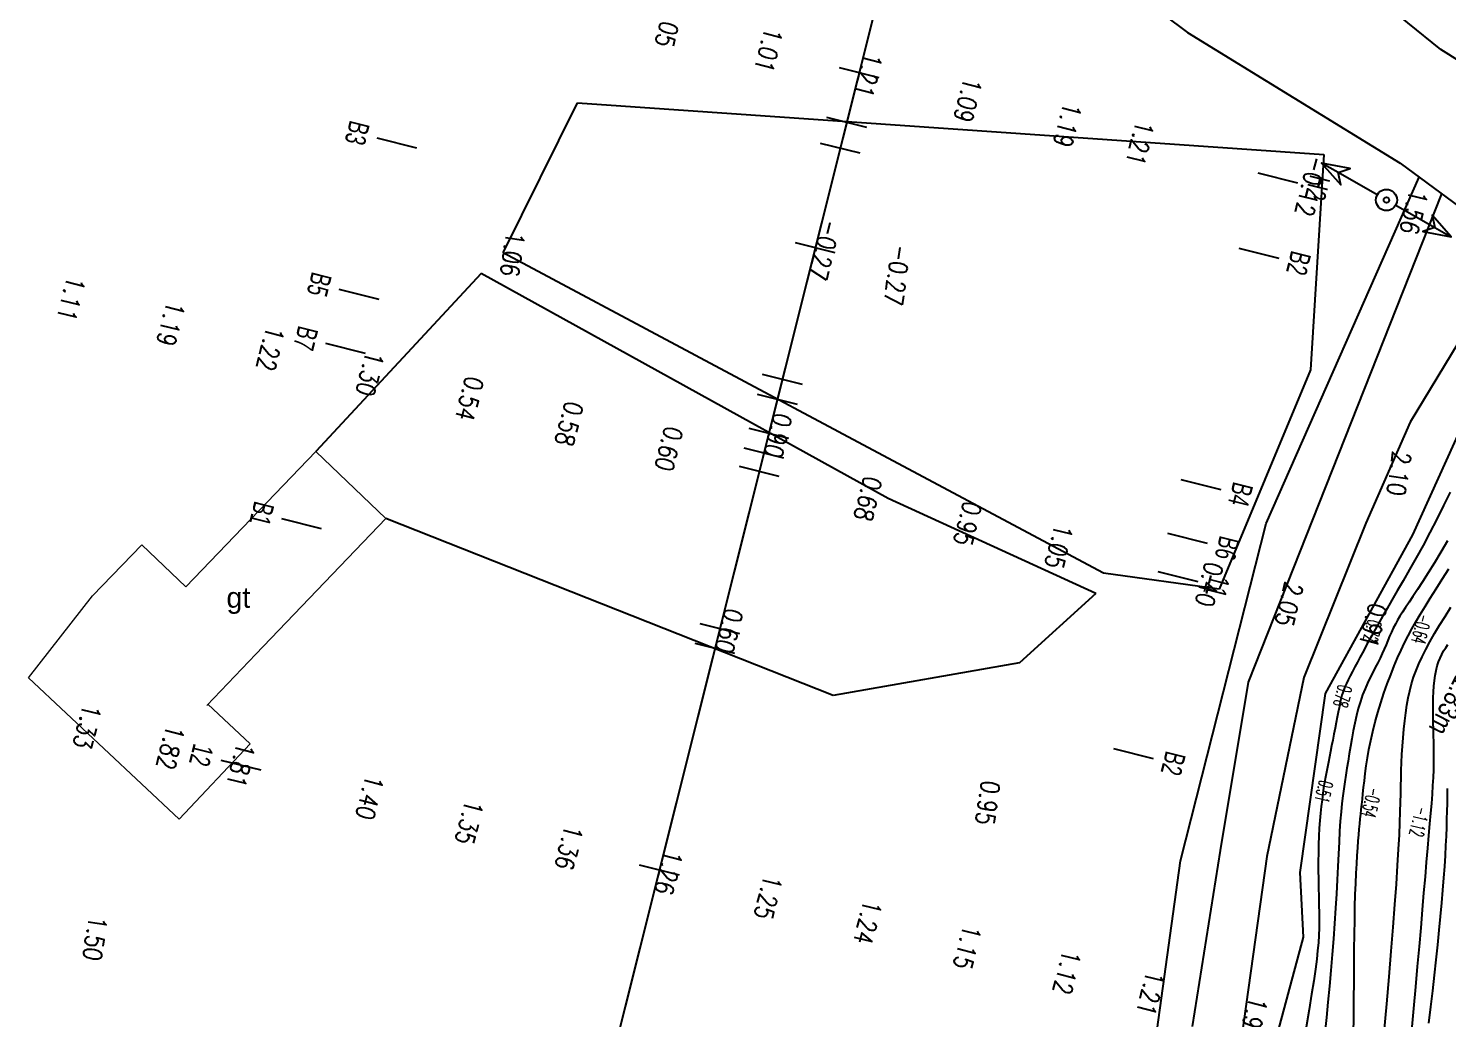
# Model space of a CAD drawing. Header units: metres. Extents: x 583412 to 583840, y 1186334 to 1187497.
# Drawn here: x 583605.2 to 583674.3, y 1186946.6 to 1186994.8 of the extents above; entities that cross this region are included whole.
import ezdxf
from ezdxf.enums import TextEntityAlignment as Align

# ---------------------------------------------------------------- set-up
doc = ezdxf.new("R2010")
doc.units = ezdxf.units.M
doc.header["$MEASUREMENT"] = 0
doc.linetypes.add('DASHDOT2', pattern=[0.5, 0.25, -0.125, 0, -0.125])
for name, color, linetype in [('$For$Printing$', 7, 'Continuous'), ('1111DONG MUC', 2, 'Continuous'), ('CaoDoTN', 2, 'Continuous'), ('DienHaThe-KHKS', 7, 'Continuous'), ('Docao', 22, 'Continuous'), ('ENTCOC', 6, 'Continuous'), ('KS.leduongdat', 36, 'Continuous'), ('KS.leduongnhua', 4, 'Continuous'), ('ks.text ks', 7, 'Continuous'), ('KS_muong ao', 4, 'TALUYPHAI-KHKS'), ('TENCOCTUYEN', 1, 'Continuous'), ('TEXT NHA', 5, 'Continuous'), ('TimtuyenKS', 7, 'Continuous'), ('TimtuyenTK', 7, 'Continuous')]:
    doc.layers.add(name, color=color, linetype=linetype)
doc.layers.add('1.KS.NHA', color=225, linetype='Continuous', lineweight=13)
doc.styles.add('ChuSo', font='vnsimple.shx')
doc.styles.add('KT3', font='VHARIALN.TTF', dxfattribs={"width": 0.8, "height": 1.5})
doc.styles.get("Standard").update_dxf_attribs({"font": 'arial.ttf'})
doc.styles.add('TENSONG', font='VAPTIMI.TTF')
doc.linetypes.add('TALUYPHAI-KHKS', pattern='A,5,[130,ltypeshp,S=5,R=0,X=0,Y=-5],10,[130,ltypeshp,S=5,R=0,X=0,Y=-5],10,[130,ltypeshp,S=10,R=0,X=0,Y=-10],5', length=30)
doc.linetypes.add('TALUYTRAI-KHKS', pattern='A,5,[130,ltypeshp,S=5,R=0,X=0,Y=5],10,[130,ltypeshp,S=5,R=0,X=0,Y=5],10,[130,ltypeshp,S=10,R=0,X=0,Y=10],5', length=30)

# ---------------------------------------------------------------- blocks, each defined once
blk = doc.blocks.new('DienHaThe-KHKS')
at = {"layer": 'DienHaThe-KHKS', "color": 6}
blk.add_lwpolyline([(0.0012, 0.51624), (0.0012, 2.70968), (0.4608, 2.30472), (0.00192, 3.63336), (-0.45808, 2.30512), (0.00152, 2.70976), (0.00192, 3.63336)], dxfattribs=at)
for radius in [0.51624, 0.13184]:
    blk.add_circle((0, 0), radius, dxfattribs=at)

msp = doc.modelspace()

# ---------------------------------------------------------------- linework, layer by layer
at = {"layer": '$For$Printing$', "color": 252}
for p, q in [((583674.392, 1186972.222), (583674.071, 1186971.559)), ((583674.071, 1186971.559), (583673.741, 1186970.899)), ((583673.741, 1186970.899), (583673.405, 1186970.252)), ((583673.405, 1186970.252), (583673.068, 1186969.623)), ((583673.068, 1186969.623), (583672.736, 1186969.019)), ((583672.736, 1186969.019), (583672.412, 1186968.444)), ((583674.003, 1186967.987), (583674.321, 1186968.491)), ((583672.103, 1186967.904), (583671.814, 1186967.405)), ((583672.412, 1186968.444), (583672.103, 1186967.904)), ((583673.701, 1186967.508), (583674.003, 1186967.987)), ((583671.814, 1186967.405), (583671.549, 1186966.952)), ((583673.42, 1186967.06), (583673.701, 1186967.508)), ((583671.314, 1186966.551), (583671.113, 1186966.204)), ((583671.549, 1186966.952), (583671.314, 1186966.551)), ((583672.933, 1186966.269), (583673.164, 1186966.649)), ((583673.164, 1186966.649), (583673.42, 1186967.06)), ((583670.941, 1186965.905), (583670.794, 1186965.644)), ((583671.113, 1186966.204), (583670.941, 1186965.905)), ((583672.525, 1186965.568), (583672.721, 1186965.912)), ((583672.721, 1186965.912), (583672.933, 1186966.269)), ((583670.443, 1186965.008), (583670.338, 1186964.813)), ((583670.55, 1186965.205), (583670.443, 1186965.008)), ((583670.665, 1186965.414), (583670.55, 1186965.205)), ((583670.794, 1186965.644), (583670.665, 1186965.414)), ((583672.167, 1186964.887), (583672.341, 1186965.229)), ((583672.341, 1186965.229), (583672.525, 1186965.568)), ((583670.116, 1186964.399), (583669.996, 1186964.175)), ((583670.231, 1186964.613), (583670.116, 1186964.399)), ((583670.338, 1186964.813), (583670.231, 1186964.613)), ((583671.83, 1186964.158), (583671.998, 1186964.533)), ((583671.998, 1186964.533), (583672.167, 1186964.887)), ((583673.897, 1186964.144), (583673.98, 1186964.32)), ((583673.98, 1186964.32), (583674.071, 1186964.486)), ((583674.071, 1186964.486), (583674.17, 1186964.645)), ((583674.17, 1186964.645), (583674.275, 1186964.8)), ((583669.753, 1186963.717), (583669.636, 1186963.493)), ((583669.874, 1186963.946), (583669.753, 1186963.717)), ((583669.996, 1186964.175), (583669.874, 1186963.946)), ((583671.492, 1186963.331), (583671.661, 1186963.757)), ((583671.661, 1186963.757), (583671.83, 1186964.158)), ((583673.703, 1186963.536), (583673.758, 1186963.755)), ((583673.758, 1186963.755), (583673.823, 1186963.957)), ((583673.823, 1186963.957), (583673.897, 1186964.144)), ((583669.425, 1186963.078), (583669.338, 1186962.898)), ((583669.526, 1186963.278), (583669.425, 1186963.078)), ((583669.636, 1186963.493), (583669.526, 1186963.278)), ((583671.326, 1186962.887), (583671.492, 1186963.331)), ((583673.595, 1186962.774), (583673.622, 1186963.044)), ((583673.622, 1186963.044), (583673.657, 1186963.298)), ((583673.657, 1186963.298), (583673.703, 1186963.536)), ((583669.117, 1186962.342), (583669.082, 1186962.212)), ((583669.158, 1186962.469), (583669.117, 1186962.342)), ((583669.206, 1186962.599), (583669.158, 1186962.469)), ((583669.265, 1186962.74), (583669.206, 1186962.599)), ((583669.338, 1186962.898), (583669.265, 1186962.74)), ((583671.012, 1186961.965), (583671.165, 1186962.43)), ((583671.165, 1186962.43), (583671.326, 1186962.887)), ((583673.563, 1186962.202), (583673.576, 1186962.493)), ((583673.576, 1186962.493), (583673.595, 1186962.774)), ((583668.978, 1186961.724), (583668.936, 1186961.508)), ((583669.015, 1186961.91), (583668.978, 1186961.724)), ((583669.048, 1186962.07), (583669.015, 1186961.91)), ((583669.082, 1186962.212), (583669.048, 1186962.07)), ((583670.868, 1186961.497), (583671.012, 1186961.965)), ((583673.555, 1186961.601), (583673.557, 1186961.904)), ((583673.558, 1186961.296), (583673.555, 1186961.601)), ((583673.557, 1186961.904), (583673.563, 1186962.202)), ((583668.838, 1186961.003), (583668.784, 1186960.725)), ((583668.889, 1186961.266), (583668.838, 1186961.003)), ((583668.936, 1186961.508), (583668.889, 1186961.266)), ((583670.62, 1186960.574), (583670.737, 1186961.031)), ((583670.737, 1186961.031), (583670.868, 1186961.497)), ((583673.564, 1186960.99), (583673.558, 1186961.296)), ((583673.572, 1186960.682), (583673.564, 1186960.99)), ((583668.729, 1186960.439), (583668.672, 1186960.151)), ((583668.784, 1186960.725), (583668.729, 1186960.439)), ((583670.52, 1186960.128), (583670.62, 1186960.574)), ((583673.581, 1186960.371), (583673.572, 1186960.682)), ((583673.589, 1186960.054), (583673.581, 1186960.371)), ((583668.561, 1186959.59), (583668.508, 1186959.328)), ((583668.616, 1186959.866), (583668.561, 1186959.59)), ((583668.672, 1186960.151), (583668.616, 1186959.866)), ((583670.363, 1186959.285), (583670.435, 1186959.698)), ((583670.435, 1186959.698), (583670.52, 1186960.128)), ((583673.595, 1186959.73), (583673.589, 1186960.054)), ((583673.598, 1186959.397), (583673.595, 1186959.73)), ((583668.408, 1186958.833), (583668.36, 1186958.59)), ((583668.457, 1186959.077), (583668.408, 1186958.833)), ((583668.508, 1186959.328), (583668.457, 1186959.077)), ((583670.253, 1186958.517), (583670.303, 1186958.891)), ((583670.303, 1186958.891), (583670.363, 1186959.285)), ((583673.587, 1186958.696), (583673.595, 1186959.053)), ((583673.595, 1186959.053), (583673.598, 1186959.397)), ((583668.271, 1186958.092), (583668.229, 1186957.828)), ((583668.315, 1186958.345), (583668.271, 1186958.092)), ((583668.36, 1186958.59), (583668.315, 1186958.345)), ((583670.175, 1186957.84), (583670.211, 1186958.167)), ((583670.211, 1186958.167), (583670.253, 1186958.517)), ((583673.55, 1186957.932), (583673.572, 1186958.324)), ((583673.572, 1186958.324), (583673.587, 1186958.696)), ((583668.188, 1186957.547), (583668.149, 1186957.246)), ((583668.229, 1186957.828), (583668.188, 1186957.547)), ((583670.114, 1186957.267), (583670.143, 1186957.54)), ((583670.143, 1186957.54), (583670.175, 1186957.84)), ((583673.488, 1186957.069), (583673.522, 1186957.516)), ((583673.522, 1186957.516), (583673.55, 1186957.932)), ((583668.111, 1186956.925), (583668.077, 1186956.586)), ((583668.149, 1186957.246), (583668.111, 1186956.925)), ((583670.036, 1186956.546), (583670.061, 1186956.777)), ((583670.061, 1186956.777), (583670.086, 1186957.015)), ((583670.086, 1186957.015), (583670.114, 1186957.267)), ((583673.448, 1186956.588), (583673.488, 1186957.069)), ((583668.045, 1186956.23), (583668.018, 1186955.859)), ((583668.077, 1186956.586), (583668.045, 1186956.23)), ((583669.964, 1186955.821), (583669.988, 1186956.075)), ((583669.988, 1186956.075), (583670.012, 1186956.314)), ((583670.012, 1186956.314), (583670.036, 1186956.546)), ((583673.353, 1186955.5), (583673.403, 1186956.067)), ((583673.403, 1186956.067), (583673.448, 1186956.588)), ((583667.996, 1186955.473), (583667.98, 1186955.073)), ((583668.018, 1186955.859), (583667.996, 1186955.473)), ((583669.914, 1186955.241), (583669.939, 1186955.545)), ((583669.939, 1186955.545), (583669.964, 1186955.821)), ((583673.299, 1186954.884), (583673.353, 1186955.5)), ((583667.97, 1186954.662), (583667.966, 1186954.241)), ((583667.98, 1186955.073), (583667.97, 1186954.662)), ((583669.861, 1186954.533), (583669.887, 1186954.905)), ((583669.887, 1186954.905), (583669.914, 1186955.241)), ((583673.241, 1186954.214), (583673.299, 1186954.884)), ((583667.966, 1186954.241), (583667.968, 1186953.813)), ((583669.812, 1186953.672), (583669.836, 1186954.123)), ((583669.836, 1186954.123), (583669.861, 1186954.533)), ((583673.18, 1186953.491), (583673.241, 1186954.214)), ((583667.968, 1186953.813), (583667.974, 1186953.384)), ((583667.974, 1186953.384), (583667.982, 1186952.956)), ((583669.79, 1186953.176), (583669.812, 1186953.672)), ((583673.114, 1186952.716), (583673.18, 1186953.491)), ((583667.982, 1186952.956), (583667.991, 1186952.535)), ((583669.753, 1186952.038), (583669.77, 1186952.632)), ((583669.77, 1186952.632), (583669.79, 1186953.176)), ((583673.043, 1186951.891), (583673.114, 1186952.716)), ((583667.991, 1186952.535), (583667.999, 1186952.125)), ((583667.999, 1186952.125), (583668.005, 1186951.73)), ((583669.74, 1186951.392), (583669.753, 1186952.038)), ((583672.969, 1186951.019), (583673.043, 1186951.891)), ((583668.007, 1186951.354), (583668.003, 1186950.998)), ((583668.005, 1186951.73), (583668.007, 1186951.354)), ((583669.73, 1186950.698), (583669.74, 1186951.392)), ((583667.992, 1186950.649), (583667.97, 1186950.29)), ((583668.003, 1186950.998), (583667.992, 1186950.649)), ((583669.722, 1186949.961), (583669.73, 1186950.698)), ((583672.889, 1186950.101), (583672.969, 1186951.019)), ((583667.937, 1186949.907), (583667.89, 1186949.481)), ((583667.97, 1186950.29), (583667.937, 1186949.907)), ((583669.715, 1186949.188), (583669.722, 1186949.961)), ((583672.804, 1186949.139), (583672.889, 1186950.101)), ((583667.89, 1186949.481), (583667.826, 1186948.997)), ((583669.709, 1186948.383), (583669.715, 1186949.188)), ((583672.714, 1186948.135), (583672.804, 1186949.139)), ((583667.744, 1186948.438), (583667.642, 1186947.789)), ((583667.826, 1186948.997), (583667.744, 1186948.438)), ((583667.642, 1186947.789), (583667.517, 1186947.034)), ((583669.703, 1186947.553), (583669.709, 1186948.383)), ((583672.619, 1186947.092), (583672.714, 1186948.135)), ((583669.695, 1186946.703), (583669.703, 1186947.553)), ((583672.519, 1186946.021), (583672.619, 1186947.092)), ((583667.517, 1186947.034), (583667.373, 1186946.173)), ((583669.686, 1186945.839), (583669.695, 1186946.703))]:
    msp.add_line(p, q, dxfattribs=at)
at = {"layer": '$For$Printing$', "color": 40}
for p, q in [((583674.266, 1186969.848), (583673.938, 1186969.302)), ((583673.938, 1186969.302), (583673.619, 1186968.78)), ((583673.619, 1186968.78), (583673.317, 1186968.294)), ((583673.039, 1186967.856), (583672.793, 1186967.474)), ((583673.317, 1186968.294), (583673.039, 1186967.856)), ((583672.575, 1186967.144), (583672.385, 1186966.856)), ((583672.793, 1186967.474), (583672.575, 1186967.144)), ((583672.217, 1186966.604), (583672.07, 1186966.379)), ((583672.385, 1186966.856), (583672.217, 1186966.604)), ((583674.138, 1186966.168), (583674.417, 1186966.613)), ((583671.719, 1186965.792), (583671.621, 1186965.599)), ((583671.824, 1186965.981), (583671.719, 1186965.792)), ((583671.94, 1186966.174), (583671.824, 1186965.981)), ((583672.07, 1186966.379), (583671.94, 1186966.174)), ((583673.628, 1186965.329), (583673.874, 1186965.739)), ((583673.874, 1186965.739), (583674.138, 1186966.168)), ((583671.441, 1186965.202), (583671.354, 1186964.998)), ((583671.53, 1186965.403), (583671.441, 1186965.202)), ((583671.621, 1186965.599), (583671.53, 1186965.403)), ((583673.402, 1186964.937), (583673.628, 1186965.329)), ((583671.078, 1186964.36), (583670.974, 1186964.139)), ((583671.175, 1186964.577), (583671.078, 1186964.36)), ((583671.266, 1186964.789), (583671.175, 1186964.577)), ((583671.354, 1186964.998), (583671.266, 1186964.789)), ((583673.019, 1186964.209), (583673.199, 1186964.564)), ((583673.199, 1186964.564), (583673.402, 1186964.937)), ((583670.742, 1186963.682), (583670.618, 1186963.442)), ((583670.862, 1186963.914), (583670.742, 1186963.682)), ((583670.974, 1186964.139), (583670.862, 1186963.914)), ((583672.726, 1186963.537), (583672.863, 1186963.868)), ((583672.863, 1186963.868), (583673.019, 1186964.209)), ((583670.491, 1186963.191), (583670.365, 1186962.927)), ((583670.618, 1186963.442), (583670.491, 1186963.191)), ((583672.506, 1186962.882), (583672.608, 1186963.21)), ((583672.608, 1186963.21), (583672.726, 1186963.537)), ((583670.124, 1186962.35), (583670.015, 1186962.033)), ((583670.242, 1186962.647), (583670.124, 1186962.35)), ((583670.365, 1186962.927), (583670.242, 1186962.647)), ((583672.344, 1186962.207), (583672.419, 1186962.55)), ((583672.419, 1186962.55), (583672.506, 1186962.882)), ((583669.915, 1186961.694), (583669.824, 1186961.339)), ((583670.015, 1186962.033), (583669.915, 1186961.694)), ((583672.222, 1186961.471), (583672.278, 1186961.848)), ((583672.278, 1186961.848), (583672.344, 1186962.207)), ((583669.742, 1186960.971), (583669.667, 1186960.596)), ((583669.824, 1186961.339), (583669.742, 1186960.971)), ((583672.131, 1186960.676), (583672.173, 1186961.079)), ((583672.173, 1186961.079), (583672.222, 1186961.471)), ((583669.598, 1186960.218), (583669.534, 1186959.843)), ((583669.667, 1186960.596), (583669.598, 1186960.218)), ((583672.066, 1186959.857), (583672.095, 1186960.267)), ((583672.095, 1186960.267), (583672.131, 1186960.676)), ((583669.474, 1186959.475), (583669.416, 1186959.12)), ((583669.534, 1186959.843), (583669.474, 1186959.475)), ((583672.042, 1186959.45), (583672.066, 1186959.857)), ((583669.416, 1186959.12), (583669.36, 1186958.78)), ((583672.009, 1186958.666), (583672.023, 1186959.051)), ((583672.023, 1186959.051), (583672.042, 1186959.45)), ((583669.255, 1186958.12), (583669.206, 1186957.783)), ((583669.307, 1186958.449), (583669.255, 1186958.12)), ((583669.36, 1186958.78), (583669.307, 1186958.449)), ((583671.991, 1186957.925), (583671.999, 1186958.294)), ((583671.999, 1186958.294), (583672.009, 1186958.666)), ((583669.159, 1186957.432), (583669.116, 1186957.057)), ((583669.206, 1186957.783), (583669.159, 1186957.432)), ((583671.974, 1186957.127), (583671.984, 1186957.541)), ((583671.984, 1186957.541), (583671.991, 1186957.925)), ((583674.251, 1186957.062), (583674.258, 1186957.429)), ((583674.258, 1186957.429), (583674.266, 1186957.798)), ((583669.116, 1186957.057), (583669.076, 1186956.652)), ((583671.961, 1186956.666), (583671.974, 1186957.127)), ((583674.243, 1186956.69), (583674.251, 1186957.062)), ((583669.039, 1186956.207), (583669.006, 1186955.716)), ((583669.076, 1186956.652), (583669.039, 1186956.207)), ((583671.914, 1186955.543), (583671.941, 1186956.144)), ((583671.941, 1186956.144), (583671.961, 1186956.666)), ((583674.22, 1186955.906), (583674.233, 1186956.307)), ((583674.233, 1186956.307), (583674.243, 1186956.69)), ((583669.006, 1186955.716), (583668.976, 1186955.182)), ((583671.878, 1186954.848), (583671.914, 1186955.543)), ((583674.182, 1186955.025), (583674.204, 1186955.481)), ((583674.204, 1186955.481), (583674.22, 1186955.906)), ((583668.976, 1186955.182), (583668.946, 1186954.606)), ((583671.829, 1186954.047), (583671.878, 1186954.848)), ((583674.155, 1186954.533), (583674.182, 1186955.025)), ((583668.916, 1186953.994), (583668.883, 1186953.346)), ((583668.946, 1186954.606), (583668.916, 1186953.994)), ((583671.77, 1186953.142), (583671.829, 1186954.047)), ((583674.081, 1186953.443), (583674.121, 1186954.005)), ((583674.121, 1186954.005), (583674.155, 1186954.533)), ((583668.883, 1186953.346), (583668.847, 1186952.668)), ((583674.035, 1186952.849), (583674.081, 1186953.443)), ((583668.847, 1186952.668), (583668.806, 1186951.962)), ((583671.699, 1186952.141), (583671.77, 1186953.142)), ((583673.983, 1186952.224), (583674.035, 1186952.849)), ((583668.806, 1186951.962), (583668.759, 1186951.231)), ((583671.616, 1186951.051), (583671.699, 1186952.141)), ((583673.924, 1186951.572), (583673.983, 1186952.224)), ((583668.759, 1186951.231), (583668.704, 1186950.48)), ((583673.859, 1186950.892), (583673.924, 1186951.572)), ((583671.523, 1186949.877), (583671.616, 1186951.051)), ((583673.787, 1186950.188), (583673.859, 1186950.892)), ((583668.704, 1186950.48), (583668.643, 1186949.714)), ((583671.42, 1186948.626), (583671.523, 1186949.877)), ((583673.709, 1186949.461), (583673.787, 1186950.188)), ((583668.643, 1186949.714), (583668.576, 1186948.941)), ((583673.626, 1186948.713), (583673.709, 1186949.461)), ((583668.576, 1186948.941), (583668.506, 1186948.169)), ((583671.306, 1186947.307), (583671.42, 1186948.626)), ((583673.538, 1186947.946), (583673.626, 1186948.713)), ((583668.506, 1186948.169), (583668.433, 1186947.403)), ((583673.446, 1186947.164), (583673.538, 1186947.946)), ((583668.433, 1186947.403), (583668.36, 1186946.652)), ((583671.182, 1186945.924), (583671.306, 1186947.307)), ((583673.351, 1186946.367), (583673.446, 1186947.164)), ((583668.36, 1186946.652), (583668.287, 1186945.922))]:
    msp.add_line(p, q, dxfattribs=at)
at = {"layer": '1.KS.NHA', "color": 225, "linetype": 'Continuous'}
for p, q in [((583619.154, 1186974.201), (583612.831, 1186967.6)), ((583622.566, 1186970.933), (583619.154, 1186974.201)), ((583616.243, 1186964.332), (583622.566, 1186970.933)), ((583610.681, 1186969.659), (583608.293, 1186967.166)), ((583612.831, 1186967.6), (583610.681, 1186969.659)), ((583605.17, 1186963.178), (583608.293, 1186967.166)), ((583613.855, 1186961.839), (583616.243, 1186964.332)), ((583612.512, 1186956.295), (583605.17, 1186963.178)), ((583613.909, 1186961.896), (583615.961, 1186959.971)), ((583615.961, 1186959.971), (583612.512, 1186956.295))]:
    msp.add_line(p, q, dxfattribs=at)
at = {"layer": 'ENTCOC'}
for p, q in [((583646.589, 1186992.37), (583644.649, 1186992.857)), ((583646.589, 1186992.37), (583644.649, 1186992.857)), ((583645.985, 1186989.965), (583644.046, 1186990.451)), ((583645.985, 1186989.965), (583644.046, 1186990.451)), ((583645.669, 1186988.704), (583643.729, 1186989.19)), ((583645.669, 1186988.704), (583643.729, 1186989.19)), ((583644.453, 1186983.854), (583642.514, 1186984.34)), ((583644.453, 1186983.854), (583642.514, 1186984.34)), ((583642.849, 1186977.452), (583640.909, 1186977.938)), ((583642.849, 1186977.452), (583640.909, 1186977.938)), ((583642.605, 1186976.482), (583640.665, 1186976.968)), ((583642.605, 1186976.482), (583640.665, 1186976.968)), ((583642.192, 1186974.833), (583640.252, 1186975.319)), ((583642.192, 1186974.833), (583640.252, 1186975.319)), ((583641.949, 1186973.863), (583640.009, 1186974.349)), ((583641.949, 1186973.863), (583640.009, 1186974.349)), ((583641.725, 1186972.971), (583639.785, 1186973.457)), ((583641.725, 1186972.971), (583639.785, 1186973.457)), ((583639.809, 1186965.327), (583637.869, 1186965.813)), ((583639.809, 1186965.327), (583637.869, 1186965.813)), ((583639.566, 1186964.357), (583637.626, 1186964.843)), ((583639.566, 1186964.357), (583637.626, 1186964.843)), ((583636.862, 1186953.571), (583634.922, 1186954.057)), ((583636.862, 1186953.571), (583634.922, 1186954.057))]:
    msp.add_line(p, q, dxfattribs=at)
at = {"layer": 'KS.leduongdat'}
for p, q in [((583664.565, 1186962.971, 2.193), (583673.978, 1186986.726, 2.193)), ((583675.08, 1186979.992, 1.593), (583672.443, 1186975.619, 1.593)), ((583672.443, 1186975.619, 1.593), (583670.29, 1186970.698, 1.593)), ((583670.29, 1186970.698, 1.593), (583667.259, 1186963.198, 1.593)), ((583663.205, 1186954.77, 2.193), (583664.565, 1186962.971, 2.193)), ((583667.259, 1186963.198, 1.593), (583665.47, 1186954.478, 1.593)), ((583661.843, 1186946.215, 2.193), (583663.205, 1186954.77, 2.193)), ((583665.47, 1186954.478, 1.593), (583664.234, 1186945.668, 1.593))]:
    msp.add_line(p, q, dxfattribs=at)
at = {"layer": 'KS.leduongnhua', "color": 2}
for p, q in [((583673.928, 1186993.752, 1.725), (583667.964, 1186998.611, 1.725)), ((583656.934, 1186998.078, 1.593), (583661.595, 1186994.578, 1.593)), ((583661.595, 1186994.578, 1.593), (583671.951, 1186988.218, 1.593)), ((583680.739, 1186989.508, 1.725), (583673.928, 1186993.752, 1.725)), ((583671.951, 1186988.218, 1.593), (583677.744, 1186983.954, 1.593))]:
    msp.add_line(p, q, dxfattribs=at)
at = {"layer": 'KS_muong ao', "color": 125, "linetype": 'TALUYPHAI-KHKS', "ltscale": 0.03}
for p, q in [((583628.286, 1186983.857, 1.48), (583631.906, 1186991.166, 1.48)), ((583631.906, 1186991.166, 1.48), (583668.245, 1186988.645, 1.48)), ((583668.245, 1186988.645, 1.48), (583667.58, 1186978.175, 1.48)), ((583647.012, 1186973.866, 1.48), (583628.286, 1186983.857, 1.48)), ((583667.58, 1186978.175, 1.48), (583663.149, 1186967.491, 1.48)), ((583672.563, 1186970.134, 2.088), (583676.377, 1186978.565, 2.088)), ((583657.503, 1186968.28, 1.48), (583647.012, 1186973.866, 1.48)), ((583644.354, 1186962.319, 1.104), (583622.566, 1186970.933, 1.104)), ((583668.313, 1186962.411, 2.088), (583672.563, 1186970.134, 2.088)), ((583663.149, 1186967.491, 1.48), (583657.503, 1186968.28, 1.48)), ((583657.13, 1186967.279, 1.104), (583653.421, 1186963.913, 1.104)), ((583653.421, 1186963.913, 1.104), (583644.354, 1186962.319, 1.104)), ((583667.082, 1186953.701, 2.088), (583668.313, 1186962.411, 2.088)), ((583667.253, 1186950.553, 2.088), (583667.082, 1186953.701, 2.088)), ((583665.704, 1186944.841, 2.088), (583667.253, 1186950.553, 2.088))]:
    msp.add_line(p, q, dxfattribs=at)
at = {"layer": 'KS_muong ao', "color": 125, "linetype": 'TALUYTRAI-KHKS', "ltscale": 0.03}
for p, q in [((583665.437, 1186970.685), (583672.875, 1186987.538)), ((583627.216, 1186982.859, 1.104), (583619.154, 1186974.201, 1.104)), ((583647.033, 1186971.903, 1.104), (583627.216, 1186982.859, 1.104)), ((583657.13, 1186967.279, 1.104), (583647.033, 1186971.903, 1.104)), ((583661.251, 1186954.273), (583665.437, 1186970.685)), ((583658.887, 1186937.179), (583661.251, 1186954.273))]:
    msp.add_line(p, q, dxfattribs=at)
at = {"layer": 'TENCOCTUYEN'}
for p, q in [((583624.084, 1186988.96), (583622.144, 1186989.447)), ((583665.018, 1186987.75), (583666.958, 1186987.264)), ((583664.099, 1186984.083), (583666.039, 1186983.597)), ((583622.236, 1186981.589), (583620.296, 1186982.075)), ((583621.579, 1186978.97), (583619.639, 1186979.456)), ((583661.278, 1186972.832), (583663.218, 1186972.345)), ((583619.439, 1186970.434), (583617.499, 1186970.92)), ((583660.622, 1186970.213), (583662.562, 1186969.726)), ((583660.155, 1186968.35), (583662.095, 1186967.864)), ((583657.995, 1186959.737), (583659.935, 1186959.251)), ((583616.492, 1186958.678), (583614.552, 1186959.164))]:
    msp.add_line(p, q, dxfattribs=at)
at = {"layer": 'TimtuyenKS', "linetype": 'DASHDOT2', "ltscale": 5, "const_width": 0.1}
msp.add_lwpolyline([(583754.718, 1187427.796), (583497.925, 1186403.482)], dxfattribs=at)
at = {"layer": 'TimtuyenTK', "linetype": 'DASHDOT2', "ltscale": 5, "const_width": 0.1}
msp.add_lwpolyline([(583754.718, 1187427.796), (583497.925, 1186403.482)], dxfattribs=at)

# ---------------------------------------------------------------- block references
at = {"layer": 'DienHaThe-KHKS'}
for rotation in [60.36866406786721, 240.3686640678672]:
    msp.add_blockref('DienHaThe-KHKS', (583671.287, 1186986.432), dxfattribs=dict(at, rotation=rotation))

# ---------------------------------------------------------------- texts
at = {"layer": '1111DONG MUC', "style": 'ChuSo', "width": 0.5}
for s, p in [('0.72', (583670.268, 1186965.536)), ('-0.64', (583672.642, 1186965.627)), ('0.78', (583668.817, 1186962.365)), ('0.51', (583667.901, 1186957.719)), ('-0.54', (583670.217, 1186957.181)), ('-1.12', (583672.547, 1186956.247))]:
    msp.add_text(s, height=0.7, rotation=256.53544, dxfattribs=at).set_placement(p, align=Align.CENTER)
at = {"layer": 'CaoDoTN', "style": 'ChuSo', "width": 0.8}
for s, p in [('1.05', (583635.919, 1186995.045)), ('1.01', (583640.769, 1186993.829)), ('1.21', (583645.619, 1186992.613)), ('1.09', (583650.468, 1186991.398)), ('1.19', (583655.318, 1186990.182)), ('1.21', (583658.849, 1186989.297)), ('-0.12', (583667.172, 1186987.21)), ('1.56', (583672.177, 1186985.955)), ('-0.27', (583643.484, 1186984.097)), ('1.11', (583606.806, 1186981.725)), ('1.19', (583611.656, 1186980.509)), ('1.22', (583616.506, 1186979.293)), ('1.30', (583621.355, 1186978.077)), ('0.54', (583626.205, 1186976.861)), ('0.58', (583631.055, 1186975.645)), ('0.90', (583641.222, 1186975.076)), ('0.60', (583635.905, 1186974.43)), ('0.68', (583645.605, 1186971.998)), ('0.95', (583650.455, 1186970.782)), ('1.05', (583654.897, 1186969.668)), ('0.40', (583662.221, 1186967.832)), ('2.05', (583666.101, 1186966.86)), ('0.60', (583638.839, 1186965.57)), ('0.91', (583670.194, 1186965.833)), ('1.33', (583607.587, 1186960.91)), ('1.82', (583611.642, 1186959.893)), ('1.81', (583615.076, 1186959.033)), ('1.40', (583621.342, 1186957.462)), ('1.35', (583626.192, 1186956.246)), ('1.36', (583631.042, 1186955.03)), ('1.26', (583635.892, 1186953.814)), ('1.25', (583640.742, 1186952.598)), ('1.24', (583645.592, 1186951.382)), ('1.15', (583650.441, 1186950.166)), ('1.12', (583655.291, 1186948.951)), ('1.21', (583659.365, 1186947.929)), ('1.94', (583664.37, 1186946.675))]:
    msp.add_text(s, height=0.9, rotation=255.9262, dxfattribs=at).set_placement(p, align=Align.CENTER)
at = {"layer": 'Docao', "color": 3, "style": 'ChuSo', "width": 0.8}
for s, p in [('1.06', (583628.286, 1186983.857, 1.057)), ('-0.27', (583647.018, 1186982.84)), ('2.10', (583671.444, 1186973.179, 2.096)), ('0.95', (583651.428, 1186957.156, 0.949)), ('1.50', (583607.961, 1186950.563, 1.497))]:
    msp.add_text(s, height=0.9, rotation=261.59629, dxfattribs=at).set_placement(p, align=Align.CENTER)
at = {"layer": 'ks.text ks', "style": 'TENSONG', "width": 0.8}
msp.add_text('cao ñoä mieäng döôùi -1.83m', height=1, rotation=242.75678, dxfattribs=at).set_placement((583676.2, 1186966.323), align=Align.CENTER)
at = {"layer": 'TENCOCTUYEN', "style": 'KT3', "width": 0.8}
for s, p in [('B3', (583621.174, 1186989.69)), ('H2', (583667.928, 1186987.02)), ('B2', (583667.009, 1186983.354)), ('B5', (583619.326, 1186982.318)), ('B7', (583618.669, 1186979.699)), ('B4', (583664.188, 1186972.102)), ('B1', (583616.529, 1186971.163)), ('B6', (583663.532, 1186969.483)), ('11', (583663.065, 1186967.621)), ('12', (583613.582, 1186959.407)), ('B2', (583660.905, 1186959.007))]:
    msp.add_text(s, height=1, rotation=255.92617, dxfattribs=at).set_placement(p, align=Align.MIDDLE_CENTER)
at = {"layer": 'TEXT NHA', "linetype": 'Continuous'}
msp.add_text('gt', height=1, dxfattribs=at).set_placement((583615.39, 1186966.936), align=Align.MIDDLE)

doc.saveas('drawing.dxf')
